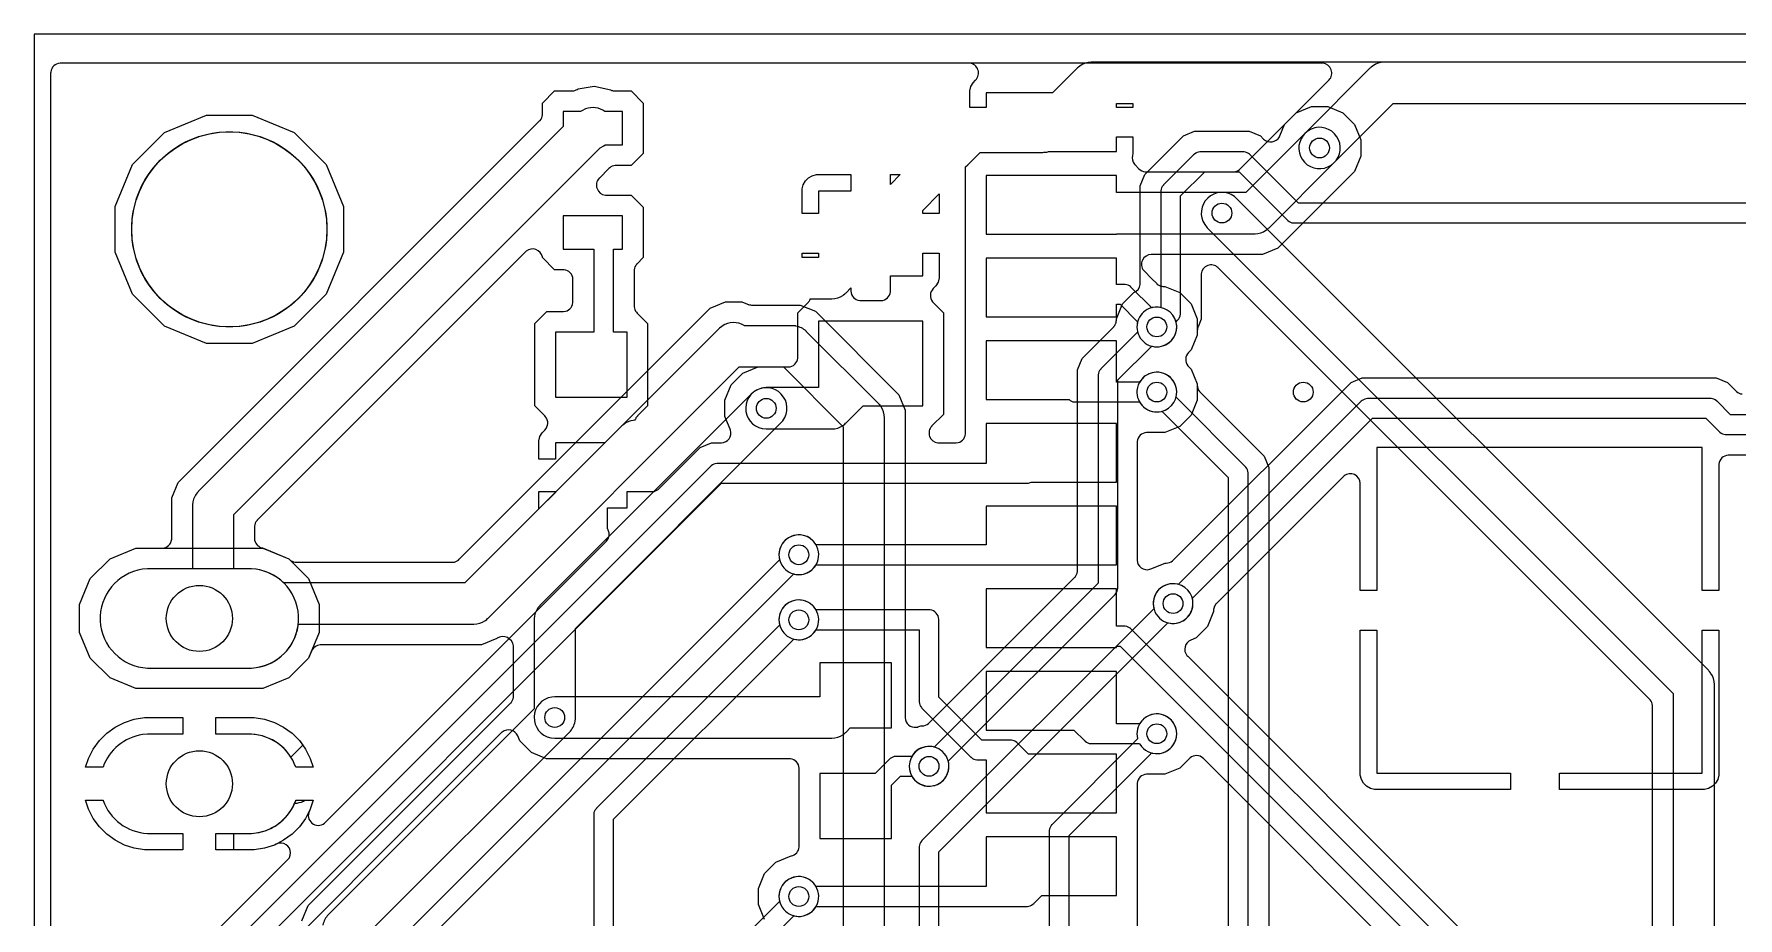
# Model space of a CAD drawing. Header units: millimetres. Extents: x 0 to 48.3, y 0 to 58.
# Drawn here: x 0 to 26.18, y 44.42 to 58 of the extents above; entities that cross this region are included whole.
import ezdxf

# ---------------------------------------------------------------- set-up
doc = ezdxf.new("R2010")
doc.units = ezdxf.units.MM

msp = doc.modelspace()

# ---------------------------------------------------------------- linework, layer by layer
at = {"layer": '16_copper'}
for points in [[(4.115, 44.376), (4.212, 44.61), (7.32, 47.718), (7.324, 47.723), (7.328, 47.727, 0.153125), (7.364, 47.811), (7.365, 47.826), (7.365, 48.599), (7.365, 48.601), (7.365, 48.603, 0.541105), (7.116, 48.717), (7.111, 48.712), (6.876, 48.615), (4.404, 48.615), (4.399, 48.615), (4.394, 48.615, 0.258801), (4.27, 48.535), (4.263, 48.521), (4.217, 48.411), (3.913, 48.107), (3.517, 47.943), (1.563, 47.943), (1.167, 48.107), (0.863, 48.411), (0.699, 48.807), (0.699, 49.237), (0.863, 49.633), (1.167, 49.937), (1.563, 50.101), (3.517, 50.101), (3.913, 49.937), (3.921, 49.93, 0.17238), (4.013, 49.886), (4.029, 49.885), (6.424, 49.885), (6.43, 49.886), (6.435, 49.885, 0.153128), (6.52, 49.919), (6.532, 49.93), (10.39, 53.788), (10.624, 53.885), (10.876, 53.885), (10.963, 53.849), (10.969, 53.847), (10.975, 53.845, 0.050692), (11.006, 53.838), (11.021, 53.837), (11.771, 53.837), (12.004, 53.741), (13.288, 52.457), (13.385, 52.223), (13.385, 47.5), (13.385, 47.498), (13.385, 47.495, 0.428927), (13.551, 47.349), (13.563, 47.351), (13.575, 47.353, 0.007734), (13.581, 47.354), (13.596, 47.36), (13.626, 47.372), (13.645, 47.372, 0.172369), (13.741, 47.406), (13.752, 47.417), (15.985, 49.65), (15.989, 49.654), (15.993, 49.658, 0.153125), (16.029, 49.742), (16.03, 49.758), (16.03, 52.843), (16.102, 53.016), (16.583, 53.498), (16.587, 53.502), (16.591, 53.506, 0.066744), (16.612, 53.54), (16.617, 53.549), (16.618, 53.554), (16.621, 53.56, 0.043829), (16.627, 53.59), (16.628, 53.605), (16.628, 53.624), (16.722, 53.853), (16.897, 54.028), (16.899, 54.028, 0.275551), (16.992, 54.153), (16.993, 54.169), (16.993, 55.67), (17.064, 55.842), (17.658, 56.436), (17.83, 56.507), (18.67, 56.507), (18.842, 56.436), (18.891, 56.387, 0.501969), (19.133, 56.422), (19.14, 56.436), (19.212, 56.61), (19.894, 57.292), (19.895, 57.294), (19.897, 57.295, 0.622974), (19.802, 57.552), (19.786, 57.552), (0.406, 57.552), (0.403, 57.552), (0.399, 57.552, 0.370187), (0.255, 57.416), (0.254, 57.4), (0.254, 42.786)], [(37, 57.568), (20.75, 57.568), (20.745, 57.567), (20.741, 57.567, 0.141261), (20.573, 57.514), (20.566, 57.508), (20.545, 57.492), (20.532, 57.48), (20.525, 57.475), (19.525, 56.475), (19.496, 56.441, 0.84513), (19.927, 55.986), (19.975, 56.025), (20.882, 56.933), (36.868, 56.933)], [(30.75, 55.402), (19.427, 55.402), (18.684, 56.145), (18.679, 56.149), (18.676, 56.153, 0.153125), (18.592, 56.189), (18.576, 56.19), (17.924, 56.19), (17.918, 56.189), (17.912, 56.189, 0.153128), (17.828, 56.156), (17.816, 56.145), (17.355, 55.684), (17.351, 55.679), (17.347, 55.676, 0.153125), (17.311, 55.592), (17.31, 55.576), (17.31, 53.799), (17.274, 53.805), (17.226, 53.805, 0.461008), (16.953, 53.429), (16.955, 53.421), (16.392, 52.858), (16.389, 52.853), (16.384, 52.849, 0.153125), (16.348, 52.766), (16.348, 52.75), (16.348, 49.563), (13.829, 47.045), (13.821, 47.047, 1), (13.679, 46.453), (13.726, 46.445), (13.774, 46.445), (13.821, 46.453, 0.414214), (14.047, 46.821), (14.045, 46.829), (16.608, 49.392), (16.611, 49.397), (16.616, 49.401, 0.153125), (16.652, 49.484), (16.652, 49.5), (16.652, 52.687), (17.171, 53.205), (17.179, 53.203, 0.509526), (17.555, 53.524), (17.547, 53.571), (17.545, 53.579), (17.57, 53.605, 0.172365), (17.614, 53.697), (17.615, 53.713), (17.615, 55.513), (17.987, 55.885), (18.513, 55.885), (19.256, 55.142), (19.26, 55.139), (19.264, 55.134, 0.153125), (19.348, 55.098), (19.364, 55.098), (30.687, 55.098)], [(24.865, 41.667), (24.865, 47.674), (24.864, 47.68), (24.865, 47.685, 0.153128), (24.831, 47.77), (24.82, 47.782), (18.193, 54.409), (18.191, 54.411), (18.19, 54.412, 0.622974), (17.933, 54.317), (17.932, 54.302), (17.932, 53.619), (17.884, 53.502), (17.882, 53.495), (17.879, 53.489, 0.028793), (17.875, 53.472), (17.875, 53.467), (17.874, 53.465), (17.874, 53.463), (17.873, 53.459), (17.872, 53.443), (17.872, 53.376), (17.778, 53.147), (17.738, 53.108, 0.384471), (17.727, 52.904), (17.738, 52.892), (17.778, 52.853), (17.872, 52.624), (17.872, 52.605, 0.172369), (17.906, 52.509), (17.917, 52.498), (18.898, 51.516), (18.97, 51.343), (18.97, 40.775)], [(13.068, 30), (13.068, 52.097), (13.067, 52.102), (13.067, 52.106, 0.141261), (13.014, 52.274), (13.008, 52.281), (12.992, 52.302), (12.98, 52.315), (12.975, 52.322), (11.869, 53.427), (11.866, 53.43), (11.862, 53.434, 0.141258), (11.706, 53.514), (11.697, 53.515), (11.671, 53.519), (11.653, 53.519), (11.645, 53.52), (10.916, 53.52), (10.911, 53.524, 0.288274), (10.573, 53.514), (10.57, 53.511), (10.566, 53.509), (10.532, 53.481), (10.528, 53.477), (10.525, 53.475), (6.618, 49.568), (3.834, 49.568), (3.814, 49.587, 0.173517), (3.339, 49.784), (1.741, 49.784), (1.666, 49.777, 0.906347), (1.741, 48.26), (3.339, 48.26), (3.414, 48.267, 0.330355), (4.057, 48.91), (4.059, 48.933), (6.75, 48.933), (6.755, 48.933), (6.759, 48.933, 0.141261), (6.927, 48.986), (6.934, 48.992), (6.955, 49.008), (6.968, 49.02), (6.975, 49.025), (10.834, 52.885), (11.513, 52.885), (12.433, 51.966), (12.433, 30)], [(5.067, 44.118), (8.225, 47.275, 0.148777), (8.312, 47.439), (8.312, 47.448), (8.316, 47.473), (8.317, 47.491), (8.318, 47.5), (8.318, 48.868), (11.475, 52.025), (11.504, 52.059, 0.84513), (11.073, 52.514), (11.025, 52.475), (7.775, 49.225), (7.772, 49.221), (7.769, 49.218, 0.141258), (7.688, 49.061), (7.688, 49.052), (7.684, 49.027), (7.683, 49.009), (7.683, 49), (7.683, 47.632), (4.525, 44.475), (4.522, 44.471), (4.519, 44.468, 0.141258), (4.438, 44.311)], [(5.902, 16.5), (5.902, 43.937), (11.671, 49.705), (11.679, 49.703, 1), (11.821, 50.297), (11.774, 50.305, 0.509526), (11.453, 49.929), (11.455, 49.921), (5.642, 44.108), (5.639, 44.103), (5.634, 44.099, 0.153125), (5.598, 44.016), (5.598, 44), (5.598, 16.563)], [(8.902, 30.75), (8.902, 45.937), (11.671, 48.705), (11.679, 48.703, 1), (11.821, 49.297), (11.774, 49.305, 0.509526), (11.453, 48.929), (11.455, 48.921), (8.642, 46.108), (8.639, 46.103), (8.634, 46.099, 0.153125), (8.598, 46.016), (8.598, 46), (8.598, 30.813)]]:
    msp.add_lwpolyline(points, format="xyb", dxfattribs=at)
msp.add_lwpolyline([(2.651, 53.246), (2.006, 53.513), (1.513, 54.006), (1.246, 54.651), (1.246, 55.349), (1.513, 55.994), (2.006, 56.487), (2.651, 56.754), (3.349, 56.754), (3.994, 56.487), (4.487, 55.994), (4.754, 55.349), (4.754, 54.651), (4.487, 54.006), (3.994, 53.513), (3.349, 53.246)], close=True, dxfattribs=at)
for points in [[(25.817, 48.005), (25.817, 48.009, 0.141261), (25.764, 48.177), (25.758, 48.184), (25.742, 48.205), (25.73, 48.218), (25.725, 48.225), (18.475, 55.475), (18.441, 55.504, 0.84513), (17.986, 55.073), (18.025, 55.025), (25.183, 47.868), (25.183, 25.114), (25.143, 25.102, 0.303347), (24.638, 24.421), (24.638, 22.823), (24.645, 22.748, 0.906347), (26.162, 22.823), (26.162, 24.421), (26.155, 24.496, 0.198913), (25.854, 24.997), (25.818, 25.021), (25.818, 48)], [(18.571, 25.953, 0.668177), (18.66, 26.511), (18.652, 26.514), (18.652, 51.25), (18.652, 51.256), (18.652, 51.261, 0.153128), (18.618, 51.346), (18.608, 51.358), (17.545, 52.421), (17.547, 52.429, 1), (16.953, 52.571), (16.945, 52.524, 0.509526), (17.321, 52.203), (17.329, 52.205), (18.348, 51.187), (18.348, 26.514), (18.34, 26.511, 0.788335), (18.524, 25.945)], [(13.821, 42.953, 0.668177), (13.91, 43.511), (13.902, 43.514), (13.902, 45.437), (17.421, 48.955), (17.429, 48.953, 1), (17.571, 49.547), (17.524, 49.555, 0.509526), (17.203, 49.179), (17.205, 49.171), (13.642, 45.608), (13.639, 45.603), (13.634, 45.599, 0.153125), (13.598, 45.516), (13.598, 45.5), (13.598, 43.514), (13.59, 43.511, 0.788335), (13.774, 42.945)], [(0.792, 46.736), (0.836, 46.872), (0.909, 47.014), (1.003, 47.144), (1.116, 47.257), (1.246, 47.351), (1.388, 47.424), (1.54, 47.473), (1.698, 47.498), (2.286, 47.498), (2.286, 47.244), (1.741, 47.244), (1.666, 47.237, 0.276738), (1.06, 46.739), (1.059, 46.736)], [(4.021, 46.736), (4.02, 46.739, 0.303347), (3.339, 47.244), (2.794, 47.244), (2.794, 47.498), (3.382, 47.498), (3.54, 47.473), (3.692, 47.424), (3.834, 47.351), (3.964, 47.257), (4.077, 47.144), (4.171, 47.014), (4.244, 46.872), (4.288, 46.736)], [(15.821, 30.703, 0.668177), (15.91, 31.261), (15.902, 31.264), (15.902, 45.687), (17.171, 46.955), (17.179, 46.953, 1), (17.321, 47.547), (17.274, 47.555, 0.509526), (16.953, 47.179), (16.955, 47.171), (15.642, 45.858), (15.639, 45.853), (15.634, 45.849, 0.153125), (15.598, 45.766), (15.598, 45.75), (15.598, 31.264), (15.59, 31.261, 0.788335), (15.774, 30.695)], [(1.698, 45.466), (1.54, 45.491), (1.388, 45.54), (1.246, 45.613), (1.116, 45.707), (1.003, 45.82), (0.909, 45.95), (0.836, 46.092), (0.792, 46.228), (1.059, 46.228), (1.06, 46.225, 0.303347), (1.741, 45.72), (2.286, 45.72), (2.286, 45.466)], [(3.068, 45.466), (3.068, 45.72), (3.339, 45.72), (3.414, 45.727, 0.276738), (4.02, 46.225), (4.021, 46.228), (4.288, 46.228), (4.244, 46.092), (4.171, 45.95), (4.077, 45.82), (3.964, 45.707), (3.834, 45.613), (3.692, 45.54), (3.54, 45.491), (3.382, 45.466)], [(10.272, 22.105, 0.357806), (10.922, 22.823), (10.922, 24.421), (10.915, 24.496), (10.902, 24.558), (10.902, 43.687), (11.671, 44.455), (11.679, 44.453, 1), (11.821, 45.047), (11.774, 45.055, 0.509526), (11.453, 44.679), (11.455, 44.671), (10.642, 43.858), (10.639, 43.853), (10.634, 43.849, 0.153125), (10.598, 43.766), (10.598, 43.75), (10.598, 25.008), (10.552, 25.038, 0.566493), (9.398, 24.421), (9.398, 22.823), (9.405, 22.748, 0.385742), (10.197, 22.098)]]:
    msp.add_lwpolyline(points, format="xyb", close=True, dxfattribs=at)
at = {"layer": '1_copper'}
for points in [[(33, 57.568), (16.25, 57.568), (16.245, 57.567), (16.241, 57.567, 0.141261), (16.073, 57.514), (16.066, 57.508), (16.045, 57.492), (16.032, 57.48), (16.025, 57.475), (15.648, 57.097), (14.63, 57.097), (14.63, 56.872), (14.376, 56.872), (14.376, 57.13), (14.393, 57.195), (14.427, 57.253), (14.466, 57.292, 0.631678), (14.374, 57.552), (14.358, 57.552), (0.406, 57.552), (0.403, 57.552), (0.399, 57.552, 0.370187), (0.255, 57.416), (0.254, 57.4), (0.254, 25.036)], [(1.85, 43.265), (3.896, 45.311), (3.901, 45.316), (3.906, 45.321, 0.02363), (3.916, 45.335), (3.919, 45.341), (3.923, 45.347, 0.539967), (3.801, 45.57), (3.794, 45.571), (3.786, 45.57), (3.777, 45.571, 0.064668), (3.734, 45.561), (3.719, 45.554), (3.692, 45.54), (3.54, 45.491), (3.382, 45.466), (2.794, 45.466), (2.794, 45.72), (3.339, 45.72), (3.414, 45.727, 0.250487), (3.992, 46.156), (4.003, 46.183), (4.005, 46.183), (4.009, 46.183, 0.10564), (4.138, 46.214), (4.154, 46.223), (4.163, 46.228), (4.288, 46.228), (4.244, 46.092), (4.23, 46.065, 0.810664), (4.462, 45.877), (4.473, 45.888), (8.791, 50.206), (8.793, 50.207), (8.794, 50.209, 0.107507), (8.83, 50.274), (8.834, 50.287), (8.834, 50.289), (8.834, 50.29, 0.101646), (8.831, 50.352), (8.826, 50.364), (8.822, 50.377, 0.005387), (8.82, 50.381), (8.813, 50.392), (8.81, 50.398), (8.81, 50.72), (9.11, 50.72), (9.11, 50.97), (9.492, 50.97), (9.498, 50.971), (9.504, 50.97, 0.153128), (9.588, 51.004), (9.6, 51.015), (10.234, 51.648), (10.407, 51.72), (10.554, 51.72), (10.557, 51.72), (10.56, 51.72, 0.490285), (10.7, 51.916), (10.695, 51.931), (10.615, 52.124), (10.615, 52.376), (10.712, 52.61), (10.89, 52.788), (11.124, 52.885), (11.583, 52.885), (11.587, 52.885), (11.591, 52.885, 0.370187), (11.735, 53.022), (11.736, 53.037), (11.736, 53.719), (11.891, 53.875), (11.894, 53.878), (11.897, 53.88, 0.089037), (11.925, 53.926), (11.926, 53.93), (11.927, 53.933), (12.25, 53.933), (12.255, 53.933), (12.259, 53.933, 0.141261), (12.427, 53.986), (12.434, 53.992), (12.455, 54.008), (12.468, 54.02), (12.475, 54.025), (12.548, 54.099), (12.548, 54.057), (12.549, 54.054), (12.549, 54.05, 0.370187), (12.685, 53.906), (12.701, 53.905), (13.006, 53.905), (13.009, 53.905), (13.013, 53.905, 0.370187), (13.157, 54.042), (13.158, 54.057), (13.158, 54.288), (13.653, 54.288), (13.653, 54.633), (13.907, 54.633), (13.907, 54.254), (13.89, 54.19), (13.856, 54.132), (13.815, 54.09, 0.384463), (13.805, 53.886), (13.815, 53.875), (13.971, 53.719), (13.971, 52.156), (13.795, 51.98), (13.793, 51.979), (13.792, 51.977, 0.622974), (13.887, 51.721), (13.902, 51.72), (14.16, 51.72), (14.164, 51.72), (14.168, 51.72, 0.370187), (14.312, 51.857), (14.312, 51.872), (14.312, 55.959), (14.344, 55.99), (14.344, 55.99), (14.536, 56.183), (15.5, 56.183), (15.514, 56.184), (15.529, 56.184, 0.047516), (15.588, 56.195), (15.594, 56.197), (16.63, 56.197), (16.63, 56.422), (16.884, 56.422), (16.884, 56.164), (16.877, 56.137, 0.240641), (16.906, 56.001), (16.911, 55.995), (16.913, 55.993), (16.914, 55.992), (16.916, 55.99), (16.976, 55.93, 0.172365), (17.069, 55.886), (17.084, 55.885), (18.424, 55.885), (18.43, 55.886), (18.435, 55.885, 0.153128), (18.52, 55.919), (18.532, 55.93), (19.39, 56.788), (19.624, 56.885), (19.876, 56.885), (20.11, 56.788), (20.288, 56.61), (20.385, 56.376), (20.385, 56.124), (20.288, 55.89), (19.11, 54.712), (18.876, 54.615), (17.167, 54.615), (17.166, 54.615), (17.164, 54.615, 0.622978), (17.049, 54.366), (17.06, 54.355), (17.17, 54.245), (17.17, 54.245), (17.248, 54.167), (17.252, 54.163), (17.256, 54.159, 0.066744), (17.29, 54.138), (17.299, 54.133), (17.304, 54.132), (17.31, 54.129, 0.043829), (17.34, 54.123), (17.355, 54.122), (17.374, 54.122), (17.602, 54.028), (17.778, 53.853), (17.872, 53.624), (17.872, 53.376), (17.778, 53.147), (17.738, 53.108, 0.384471), (17.727, 52.904), (17.738, 52.892), (17.778, 52.853), (17.872, 52.624), (17.872, 52.376), (17.778, 52.147), (17.602, 51.972), (17.374, 51.878), (17.1, 51.878), (17.096, 51.877), (17.092, 51.878, 0.370187), (16.948, 51.741), (16.947, 51.725), (16.947, 49.923), (16.948, 49.92), (16.948, 49.917, 0.490285), (17.143, 49.777), (17.158, 49.782), (17.376, 49.872), (17.395, 49.872, 0.172369), (17.491, 49.906), (17.502, 49.917), (20.234, 52.648), (20.407, 52.72), (25.843, 52.72), (26.016, 52.648), (26.15, 52.515), (26.154, 52.511), (26.158, 52.507, 0.153125), (26.242, 52.471)], [(32.25, 52.152), (26.063, 52.152), (25.858, 52.358), (25.853, 52.361), (25.849, 52.366, 0.153125), (25.766, 52.402), (25.75, 52.402), (20.5, 52.402), (20.494, 52.402), (20.489, 52.402, 0.153128), (20.404, 52.368), (20.392, 52.358), (17.579, 49.545), (17.571, 49.547, 1), (17.429, 48.953), (17.476, 48.945), (17.524, 48.945), (17.571, 48.953, 0.414214), (17.797, 49.321), (17.795, 49.329), (20.563, 52.098), (25.687, 52.098), (25.892, 51.892), (25.897, 51.889), (25.901, 51.884, 0.153125), (25.984, 51.848), (26, 51.848), (31.63, 51.848)], [(2.108, 42.642), (10.563, 51.098), (15.25, 51.098), (15.256, 51.098), (15.261, 51.098, 0.101645), (15.32, 51.115), (15.324, 51.117), (16.63, 51.117), (16.63, 52.017), (14.63, 52.017), (14.63, 51.402), (10.5, 51.402), (10.494, 51.402), (10.489, 51.402, 0.153128), (10.404, 51.368), (10.392, 51.358), (1.937, 42.902)], [(31.16, 51.53), (26.036, 51.53), (26.033, 51.53), (26.029, 51.53, 0.370187), (25.885, 51.393), (25.884, 51.378), (25.884, 49.452), (25.63, 49.452), (25.63, 51.647), (20.63, 51.647), (20.63, 49.452), (20.376, 49.452), (20.376, 51.094), (20.376, 51.095), (20.376, 51.097, 0.622974), (20.127, 51.212), (20.116, 51.201), (18.167, 49.252), (18.163, 49.248), (18.159, 49.244, 0.066744), (18.138, 49.21), (18.133, 49.201), (18.132, 49.196), (18.129, 49.19, 0.043829), (18.123, 49.16), (18.122, 49.145), (18.122, 49.126), (18.028, 48.897), (17.853, 48.722), (17.773, 48.69, 0.501967), (17.713, 48.453), (17.724, 48.441), (21.998, 44.167)], [(11.222, 44.397), (11.128, 44.626), (11.128, 44.874), (11.222, 45.103), (11.397, 45.278), (11.633, 45.375), (11.635, 45.375, 0.327385), (11.755, 45.509), (11.756, 45.525), (11.756, 46.713), (11.756, 46.716), (11.756, 46.72, 0.370187), (11.62, 46.864), (11.604, 46.865), (7.874, 46.865), (7.64, 46.962), (7.462, 47.14), (7.43, 47.217, 0.501967), (7.193, 47.277), (7.181, 47.267), (2.593, 42.678)], [(21.333, 43.502), (17.966, 46.87), (17.963, 46.872), (17.96, 46.875, 0.370187), (17.762, 46.88), (17.75, 46.87), (17.602, 46.722), (17.374, 46.628), (17.1, 46.628), (17.096, 46.627), (17.092, 46.628, 0.370187), (16.948, 46.491), (16.947, 46.475), (16.947, 41.775)]]:
    msp.add_lwpolyline(points, format="xyb", dxfattribs=at)
for points in [[(1.563, 47.943), (1.167, 48.107), (0.863, 48.411), (0.699, 48.807), (0.699, 49.237), (0.863, 49.633), (1.167, 49.937), (1.563, 50.101), (1.963, 50.101), (1.966, 50.102), (1.97, 50.102, 0.370187), (2.114, 50.238), (2.115, 50.254), (2.115, 50.876), (2.212, 51.11), (7.767, 56.665), (7.771, 56.67), (7.775, 56.674, 0.153125), (7.811, 56.757), (7.812, 56.773), (7.812, 56.94), (7.998, 57.126), (8.261, 57.126), (8.265, 57.127), (8.269, 57.127), (8.28, 57.128), (8.292, 57.13, 0.054206), (8.328, 57.142), (8.342, 57.149), (8.357, 57.159), (8.606, 57.2), (8.859, 57.141), (8.862, 57.14, 0.07927), (8.909, 57.127), (8.921, 57.127), (8.922, 57.126), (8.923, 57.126), (8.924, 57.126), (9.173, 57.126), (9.359, 56.94), (9.359, 56.166), (9.173, 55.98), (8.941, 55.98), (8.935, 55.979), (8.929, 55.979, 0.153129), (8.845, 55.945), (8.833, 55.935), (8.685, 55.787), (8.683, 55.785), (8.682, 55.784, 0.622974), (8.777, 55.527), (8.792, 55.526), (9.173, 55.526), (9.359, 55.34), (9.359, 54.566), (9.265, 54.472), (9.261, 54.467), (9.257, 54.463, 0.153125), (9.221, 54.379), (9.22, 54.364), (9.22, 53.822), (9.22, 53.816), (9.22, 53.811, 0.153128), (9.254, 53.726), (9.265, 53.714), (9.427, 53.552), (9.427, 52.288), (9.272, 52.133), (9.269, 52.13), (9.266, 52.127, 0.050691), (9.248, 52.103), (9.243, 52.092), (9.238, 52.082, 0.002241), (9.235, 52.075), (9.233, 52.067), (9.223, 52.066), (9.206, 52.064, 0.113091), (9.073, 52.014), (9.066, 52.008), (9.045, 51.992), (9.032, 51.98), (9.025, 51.975), (8.771, 51.72), (8.01, 51.72), (8.01, 51.47), (7.756, 51.47), (7.756, 51.753), (7.773, 51.818), (7.807, 51.876), (7.848, 51.917, 0.384471), (7.858, 52.121), (7.848, 52.133), (7.692, 52.288), (7.692, 53.552), (7.878, 53.737), (8.128, 53.737), (8.132, 53.738), (8.135, 53.738, 0.370187), (8.279, 53.874), (8.28, 53.89), (8.28, 54.227), (8.28, 54.231), (8.28, 54.235, 0.370187), (8.143, 54.379), (8.128, 54.38), (7.998, 54.38), (7.81, 54.568), (7.809, 54.577, 0.562963), (7.563, 54.664), (7.552, 54.654), (3.43, 50.532), (3.426, 50.527), (3.422, 50.523, 0.153125), (3.386, 50.439), (3.385, 50.424), (3.385, 50.254), (3.385, 50.25), (3.385, 50.246, 0.298249), (3.492, 50.109), (3.503, 50.106), (3.509, 50.105), (3.913, 49.937), (4.217, 49.633), (4.381, 49.237), (4.381, 48.807), (4.217, 48.411), (3.913, 48.107), (3.517, 47.943)], [(3.414, 48.267, 0.906347), (3.339, 49.784), (3.068, 49.784), (3.068, 50.618), (8.699, 56.25), (8.753, 56.283), (8.772, 56.297), (9.041, 56.297), (9.041, 56.809), (8.773, 56.809), (8.77, 56.811, 0.250642), (8.473, 56.85), (8.417, 56.823), (8.395, 56.809), (8.129, 56.809), (8.129, 56.578), (2.525, 50.975), (2.522, 50.971), (2.519, 50.968, 0.141258), (2.438, 50.811), (2.438, 50.802), (2.434, 50.777), (2.433, 50.759), (2.433, 50.75), (2.433, 49.784), (1.741, 49.784), (1.666, 49.777, 0.906347), (1.741, 48.26), (3.339, 48.26)], [(18.755, 54.933), (18.759, 54.933, 0.141261), (18.927, 54.986), (18.934, 54.992), (18.955, 55.008), (18.968, 55.02), (18.975, 55.025), (19.975, 56.025), (20.004, 56.059, 0.84513), (19.573, 56.514), (19.525, 56.475), (18.618, 55.568), (16.63, 55.568), (16.63, 55.827), (14.63, 55.827), (14.63, 54.927), (16.63, 54.927), (16.63, 54.933), (18.75, 54.933)], [(17.321, 53.203, 1), (17.179, 53.797), (17.171, 53.795), (16.858, 54.108), (16.853, 54.111), (16.849, 54.116, 0.153125), (16.766, 54.152), (16.75, 54.152), (16.63, 54.152), (16.63, 54.557), (14.63, 54.557), (14.63, 53.657), (16.63, 53.657), (16.63, 53.848), (16.687, 53.848), (16.955, 53.579), (16.953, 53.571, 0.509526), (17.274, 53.195)], [(12.255, 51.933), (12.259, 51.933, 0.141261), (12.427, 51.986), (12.434, 51.992), (12.455, 52.008), (12.468, 52.02), (12.475, 52.025), (12.737, 52.288), (13.653, 52.288), (13.653, 53.588), (12.053, 53.588), (12.053, 52.568), (11.25, 52.568), (11.206, 52.564, 0.845129), (11.189, 51.938), (11.25, 51.933), (12.25, 51.933)], [(17.321, 52.203, 1), (17.179, 52.797), (17.133, 52.782, 0.158384), (16.989, 52.66), (16.986, 52.652), (16.63, 52.652), (16.63, 53.287), (14.63, 53.287), (14.63, 52.387), (15.898, 52.387), (15.901, 52.384, 0.153125), (15.984, 52.348), (16, 52.348), (16.986, 52.348), (16.989, 52.34, 0.282028), (17.274, 52.195)], [(11.821, 49.703, 0.198911), (12.011, 49.84), (12.014, 49.848), (14.63, 49.848), (14.63, 49.847), (16.63, 49.847), (16.63, 50.747), (14.63, 50.747), (14.63, 50.152), (12.014, 50.152), (12.011, 50.16, 1), (11.489, 49.84), (11.518, 49.801, 0.240078), (11.774, 49.695)], [(22.071, 43.203, 1), (21.929, 43.797), (21.921, 43.795), (16.858, 48.858), (16.853, 48.861), (16.849, 48.866, 0.153125), (16.766, 48.902), (16.75, 48.902), (16.63, 48.902), (16.63, 49.477), (14.63, 49.477), (14.63, 48.577), (16.63, 48.577), (16.63, 48.598), (16.687, 48.598), (21.705, 43.579), (21.703, 43.571, 0.509526), (22.024, 43.195)], [(16.63, 46.937), (15.279, 46.937), (15.108, 47.108), (15.103, 47.111), (15.099, 47.116, 0.153125), (15.016, 47.152), (15, 47.152), (14.563, 47.152), (13.902, 47.813), (13.902, 49), (13.902, 49.004), (13.902, 49.008, 0.370187), (13.766, 49.152), (13.75, 49.152), (12.014, 49.152), (12.011, 49.16, 1), (11.489, 48.84), (11.518, 48.801, 0.509525), (12.011, 48.84), (12.014, 48.848), (13.598, 48.848), (13.598, 47.75), (13.598, 47.744), (13.598, 47.739, 0.153128), (13.632, 47.654), (13.642, 47.642), (14.392, 46.892), (14.397, 46.889), (14.401, 46.884, 0.153125), (14.484, 46.848), (14.5, 46.848), (14.63, 46.848), (14.63, 46.037), (16.63, 46.037)], [(12.255, 47.183), (12.259, 47.183, 0.141261), (12.427, 47.236), (12.434, 47.242), (12.455, 47.258), (12.468, 47.27), (12.475, 47.275), (12.539, 47.34), (13.174, 47.34), (13.174, 48.34), (12.074, 48.34), (12.074, 47.818), (8, 47.818), (7.956, 47.814, 0.845129), (7.939, 47.188), (8, 47.183), (12.25, 47.183)], [(17.321, 46.953, 1), (17.179, 47.547), (17.133, 47.532, 0.158384), (16.989, 47.41), (16.986, 47.402), (16.63, 47.402), (16.63, 48.207), (14.63, 48.207), (14.63, 47.307), (15.977, 47.307), (16.142, 47.142), (16.147, 47.139), (16.151, 47.134, 0.153125), (16.234, 47.098), (16.25, 47.098), (16.986, 47.098), (16.989, 47.09, 0.282028), (17.274, 46.945)], [(0.792, 46.736), (0.836, 46.872), (0.909, 47.014), (1.003, 47.144), (1.116, 47.257), (1.246, 47.351), (1.388, 47.424), (1.54, 47.473), (1.698, 47.498), (2.286, 47.498), (2.286, 47.244), (1.741, 47.244), (1.666, 47.237, 0.276738), (1.06, 46.739), (1.059, 46.736)], [(3.915, 46.936, 0.224558), (3.339, 47.244), (2.794, 47.244), (2.794, 47.498), (3.382, 47.498), (3.54, 47.473), (3.692, 47.424), (3.834, 47.351), (3.964, 47.257), (4.077, 47.144), (4.127, 47.076), (3.944, 46.893)], [(13.174, 46.458), (13.313, 46.598), (13.486, 46.598), (13.489, 46.59, 1), (14.011, 46.91), (13.982, 46.949, 0.509525), (13.489, 46.91), (13.486, 46.902), (13.25, 46.902), (13.244, 46.902), (13.239, 46.902, 0.153128), (13.154, 46.868), (13.142, 46.858), (12.924, 46.64), (12.074, 46.64), (12.074, 45.64), (13.174, 45.64)], [(1.698, 45.466), (1.54, 45.491), (1.388, 45.54), (1.246, 45.613), (1.116, 45.707), (1.003, 45.82), (0.909, 45.95), (0.836, 46.092), (0.792, 46.228), (1.059, 46.228), (1.06, 46.225, 0.303347), (1.741, 45.72), (2.286, 45.72), (2.286, 45.466)], [(11.821, 44.453, 0.198911), (12.011, 44.59), (12.014, 44.598), (15.25, 44.598), (15.256, 44.598), (15.261, 44.598, 0.153128), (15.346, 44.632), (15.358, 44.642), (15.483, 44.767), (16.63, 44.767), (16.63, 45.667), (14.63, 45.667), (14.63, 44.902), (12.014, 44.902), (12.011, 44.91, 1), (11.489, 44.59), (11.518, 44.551, 0.240078), (11.774, 44.445)]]:
    msp.add_lwpolyline(points, format="xyb", close=True, dxfattribs=at)
for points in [[(16.884, 56.933), (16.884, 56.872), (16.63, 56.872), (16.63, 56.933)], [(2.651, 53.246), (2.006, 53.513), (1.513, 54.006), (1.246, 54.651), (1.246, 55.349), (1.513, 55.994), (2.006, 56.487), (2.651, 56.754), (3.349, 56.754), (3.994, 56.487), (4.487, 55.994), (4.754, 55.349), (4.754, 54.651), (4.487, 54.006), (3.994, 53.513), (3.349, 53.246)], [(11.799, 55.242), (11.799, 55.621), (11.817, 55.686), (11.85, 55.744), (11.897, 55.791), (11.955, 55.824), (12.02, 55.842), (12.548, 55.842), (12.548, 55.588), (12.053, 55.588), (12.053, 55.242)], [(13.158, 55.842), (13.308, 55.842), (13.158, 55.691)], [(13.653, 55.242), (13.653, 55.289), (13.907, 55.543), (13.907, 55.242)], [(9.11, 53.42), (8.902, 53.42), (8.902, 54.697), (9.041, 54.697), (9.041, 55.209), (8.129, 55.209), (8.129, 54.697), (8.597, 54.697), (8.598, 54.696), (8.598, 53.42), (8.01, 53.42), (8.01, 52.42), (9.11, 52.42)], [(11.799, 54.568), (11.799, 54.633), (12.053, 54.633), (12.053, 54.568)], [(7.756, 50.97), (8.01, 50.97), (8.01, 50.959), (7.756, 50.705)], [(20.597, 46.393), (20.532, 46.41), (20.474, 46.444), (20.427, 46.491), (20.393, 46.549), (20.376, 46.614), (20.376, 48.842), (20.63, 48.842), (20.63, 46.647), (22.683, 46.647), (22.683, 46.393)], [(23.435, 46.393), (23.435, 46.647), (25.63, 46.647), (25.63, 48.842), (25.884, 48.842), (25.884, 46.614), (25.867, 46.549), (25.833, 46.491), (25.786, 46.444), (25.728, 46.41), (25.663, 46.393)]]:
    msp.add_lwpolyline(points, close=True, dxfattribs=at)
at = {"layer": 'drills_NPTH'}
msp.add_circle((3, 55), 1.5, dxfattribs=at)
at = {"layer": 'drills_PTH'}
for centre in [(2.54, 49.022), (2.54, 46.482)]:
    msp.add_circle(centre, 0.508, dxfattribs=at)
at = {"layer": 'drills_via_1_16'}
for centre in [(19.75, 56.25), (18.25, 55.25), (17.25, 53.5), (17.25, 52.5), (19.5, 52.5), (11.25, 52.25), (11.75, 50), (17.5, 49.25), (11.75, 49), (8, 47.5), (17.25, 47.25), (13.75, 46.75), (11.75, 44.75)]:
    msp.add_circle(centre, 0.152, dxfattribs=at)
at = {"layer": 'holes'}
msp.add_lwpolyline([(4.5, 54.946), (4.492, 54.84), (4.477, 54.733), (4.454, 54.629), (4.424, 54.526), (4.387, 54.426), (4.342, 54.328), (4.291, 54.234), (4.233, 54.144), (4.169, 54.058), (4.099, 53.977), (4.023, 53.901), (3.942, 53.831), (3.856, 53.767), (3.766, 53.709), (3.672, 53.658), (3.574, 53.613), (3.474, 53.576), (3.371, 53.546), (3.267, 53.523), (3.16, 53.508), (3.054, 53.5), (2.946, 53.5), (2.84, 53.508), (2.734, 53.523), (2.629, 53.546), (2.526, 53.576), (2.426, 53.613), (2.328, 53.658), (2.234, 53.709), (2.144, 53.767), (2.058, 53.831), (1.977, 53.901), (1.901, 53.977), (1.831, 54.058), (1.767, 54.144), (1.709, 54.234), (1.658, 54.328), (1.613, 54.426), (1.576, 54.526), (1.546, 54.629), (1.523, 54.733), (1.508, 54.84), (1.5, 54.946), (1.5, 55.054), (1.508, 55.16), (1.523, 55.267), (1.546, 55.371), (1.576, 55.474), (1.613, 55.574), (1.658, 55.672), (1.709, 55.766), (1.767, 55.856), (1.831, 55.942), (1.901, 56.023), (1.977, 56.099), (2.058, 56.169), (2.144, 56.233), (2.234, 56.291), (2.328, 56.342), (2.426, 56.387), (2.526, 56.424), (2.629, 56.454), (2.734, 56.477), (2.84, 56.492), (2.946, 56.5), (3.054, 56.5), (3.16, 56.492), (3.267, 56.477), (3.371, 56.454), (3.474, 56.424), (3.574, 56.387), (3.672, 56.342), (3.766, 56.291), (3.856, 56.233), (3.942, 56.169), (4.023, 56.099), (4.099, 56.023), (4.169, 55.942), (4.233, 55.856), (4.291, 55.766), (4.342, 55.672), (4.387, 55.574), (4.424, 55.474), (4.454, 55.371), (4.477, 55.267), (4.492, 55.16), (4.5, 55.054), (4.5, 54.946)], close=True, dxfattribs=at)
at = {"layer": 'outline'}
msp.add_lwpolyline([(0, 0), (48.26, 0), (48.26, 58), (0, 58), (0, 0)], close=True, dxfattribs=at)

doc.saveas('drawing.dxf')
